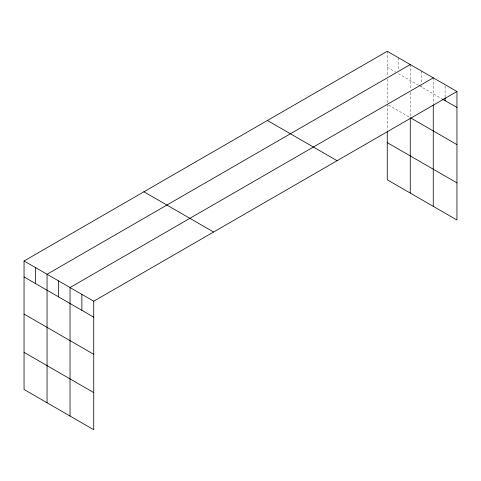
<?xml version="1.0" encoding="UTF-8"?>
<svg xmlns="http://www.w3.org/2000/svg" width="481" height="481" viewBox="0 0 481 481"><rect width="100%" height="100%" fill="white"/><g stroke="black" fill="none" stroke-linecap="round" stroke-linejoin="round"><path stroke-width="0.36" stroke-dasharray="2.4 1.8" d="M387.265 67.244L395.568 72.036M418.566 85.317L398.767 73.882L398.767 72.433M419.204 85.684L441.985 98.839M388.546 105.123L409.626 117.292M445.105 86.123L445.105 97.733M433.261 77.838L433.261 104.197M421.759 71.2L421.759 82.804M421.759 85.708L421.759 87.157M410.263 64.562L410.263 89.436M410.263 92.406L410.263 116.919M398.767 57.918L398.767 69.529M387.265 51.281L387.265 76.16M387.265 79.131L387.265 103.637M387.265 104.383L387.265 130.135"/><path stroke-width="0.72" d="M456.95 91.516L93.735 301.214L93.735 429.719L24.05 389.484L24.05 260.985L387.265 51.281L456.95 91.516L456.95 220.015L387.265 179.786L387.265 131.608M410.263 64.562L47.048 274.26L47.048 402.759M433.261 77.838L70.04 287.536L70.04 416.041M442.61 99.194L456.95 107.473M410.263 117.659L456.95 144.613M387.265 142.647L456.95 182.876M267.406 120.484L337.091 160.714M143.909 191.781L213.594 232.016M24.05 260.985L93.735 301.214M24.05 276.948L93.735 317.177M24.05 314.087L93.735 354.317M24.05 352.351L93.735 392.58M445.105 97.733L445.105 100.637M433.261 104.936L433.261 206.337M410.263 118.392L410.263 193.061M81.884 294.378L81.884 310.335M58.544 280.898L58.544 296.861M35.546 267.622L35.546 283.586"/></g></svg>
